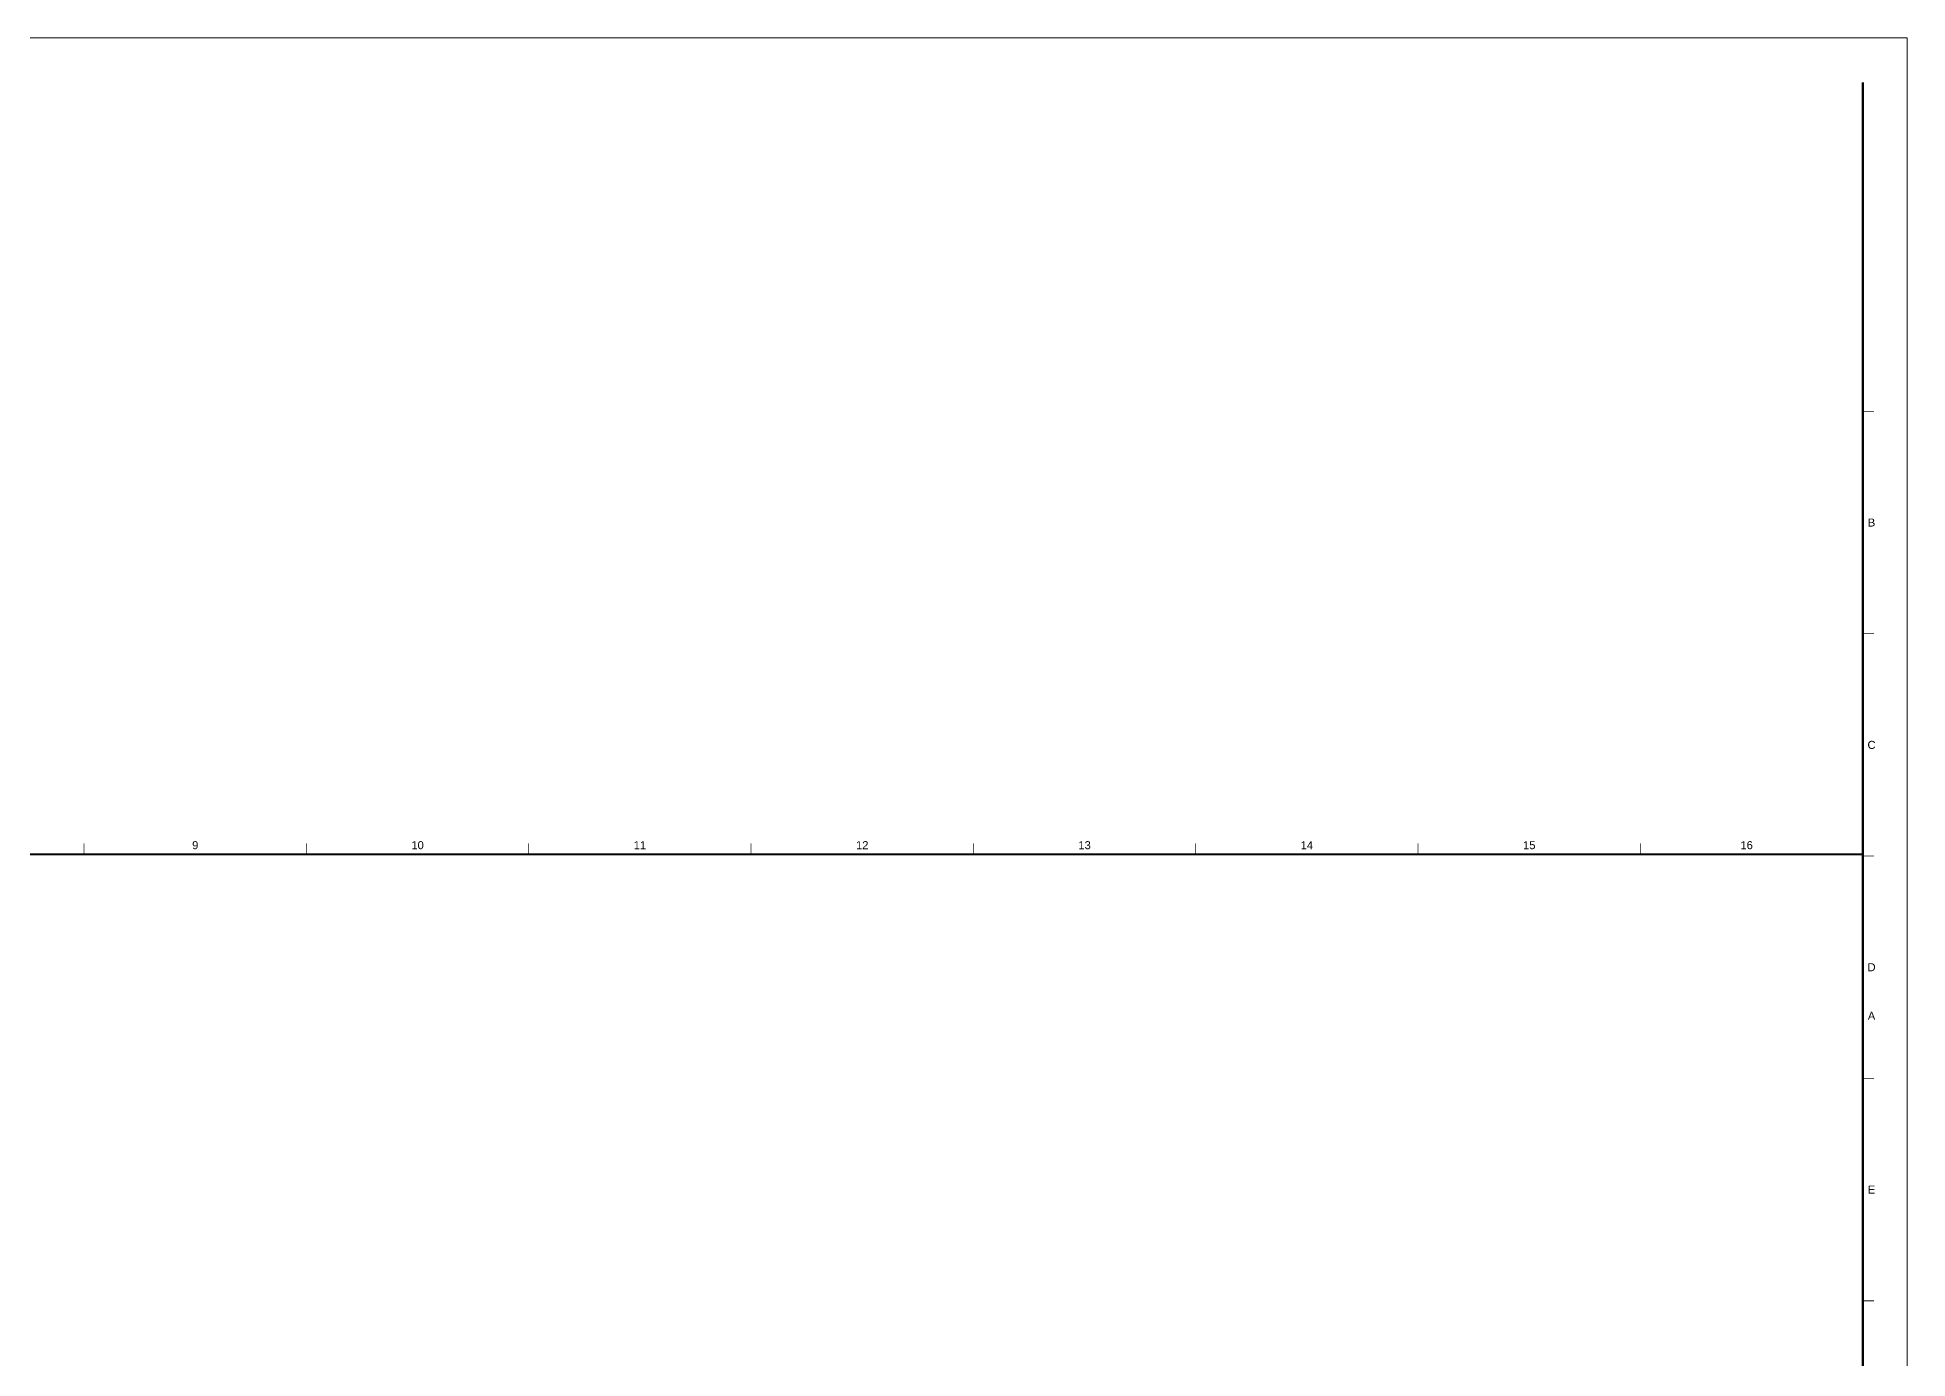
# Paper-space layout 'A000' of a CAD drawing. Header units: millimetres. Extents: x 0 to 841, y 0 to 594.
# Drawn here: x 420.5 to 841.1, y 297 to 594.1 of the extents above; entities that cross this region are included whole.
import ezdxf
from ezdxf.enums import TextEntityAlignment as Align

# ---------------------------------------------------------------- set-up
doc = ezdxf.new("R2010")
doc.units = ezdxf.units.MM
doc.layers.add('G-ANNO-NPLT', color=210, linetype='Continuous', plot=False)
doc.layers.add('G-ANNO-TEXT', color=3, linetype='Continuous')
doc.layers.add('G-ANNO-TTLB', color=3, linetype='Continuous')
doc.styles.add('ARIAL', font='arial.ttf')

psp = doc.layouts.new('A000')

# ---------------------------------------------------------------- linework, layer by layer
at = {"layer": 'G-ANNO-NPLT', "const_width": 0.18}
for points in [[(841, 594), (0, 594)], [(841, 0), (841, 594)]]:
    psp.add_lwpolyline(points, dxfattribs=at)
at = {"layer": 'G-ANNO-TTLB', "flags": 128}
for points, const_width in [([(25, 584), (25, 10), (831, 10), (831, 584)], 0.5), ([(833.5, 510), (831, 510)], 0.18), ([(833.5, 460), (831, 460)], 0.18), ([(431, 412.88), (431, 410.38)], 0.18), ([(481, 412.88), (481, 410.38)], 0.18), ([(531, 412.88), (531, 410.38)], 0.18), ([(581, 412.88), (581, 410.38)], 0.18), ([(631, 412.88), (631, 410.38)], 0.18), ([(681, 412.88), (681, 410.38)], 0.18), ([(731, 412.88), (731, 410.38)], 0.18), ([(781, 412.88), (781, 410.38)], 0.18), ([(831, 410.39), (25, 410.39)], 0.5), ([(833.5, 410), (831, 410)], 0.18), ([(833.5, 360), (831, 360)], 0.18), ([(833.5, 310), (831, 310)], 0.18)]:
    psp.add_lwpolyline(points, dxfattribs=dict(at, const_width=const_width))

# ---------------------------------------------------------------- texts
at = {"layer": 'G-ANNO-TEXT', "style": 'ARIAL'}
for s, p in [('B', (832.98, 485)), ('C', (832.98, 435)), ('9', (456, 412.45)), ('10', (506, 412.45)), ('11', (556, 412.45)), ('12', (606, 412.45)), ('13', (656, 412.45)), ('14', (706, 412.45)), ('15', (756, 412.45)), ('16', (804.89, 412.45)), ('D', (832.98, 385)), ('A', (832.98, 374.08)), ('E', (832.98, 335))]:
    psp.add_text(s, height=1.8, dxfattribs=at).set_placement(p, align=Align.MIDDLE_CENTER)

doc.saveas('drawing.dxf')
